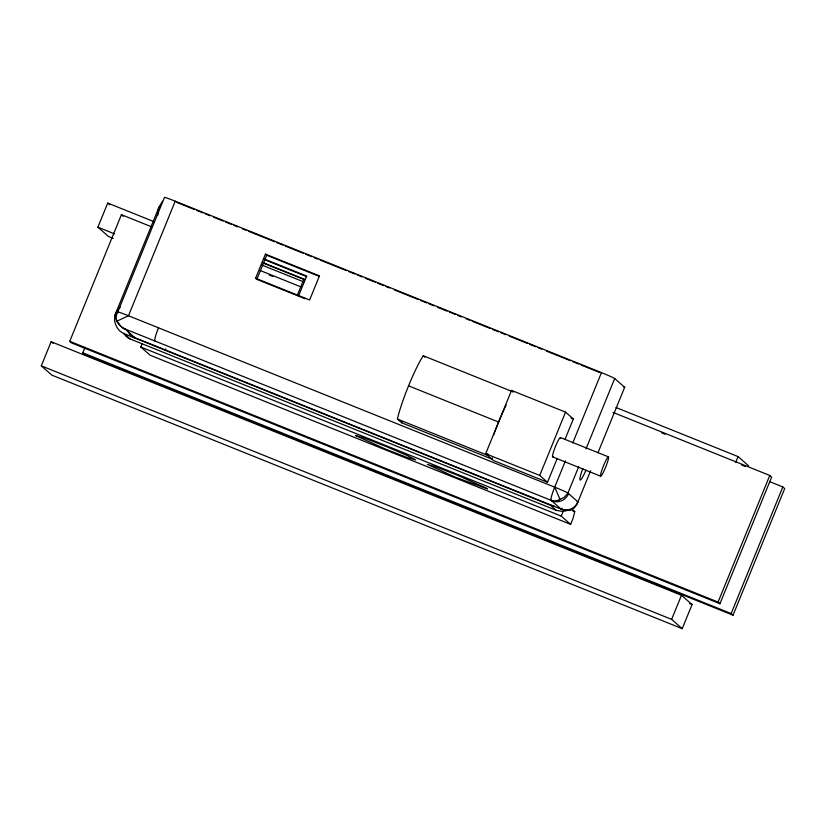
<?xml version="1.0" encoding="UTF-8"?>
<svg xmlns="http://www.w3.org/2000/svg" width="826" height="826" viewBox="0 0 826 826"><rect width="100%" height="100%" fill="white"/><g stroke="black" fill="none" stroke-linecap="round" stroke-linejoin="round"><path stroke-width="1.24" d="M115.031 315.078L116.931 310.813L120.255 307.179M590.621 470.717L576.951 504.356L574.235 507.99L570.745 510.034M41.3 365.856L51.14 341.737L681.481 595.257L692.064 604.549L682.214 628.669L51.883 375.149L41.3 365.856L671.631 619.366L682.214 628.669M113.255 238.404L108.474 236.473L97.891 227.181L107.731 203.062L154.379 221.822M613.057 412.432L769.76 475.456L771.629 477.098L719.952 603.713L71.614 342.955L69.745 341.314L121.412 214.698L151.323 226.727M769.677 481.651L782.831 486.937L784.7 488.579L733.034 615.194L84.686 354.437L82.817 352.795L84.768 348.014M115.124 314.706L159.139 206.851A78.212 9.385 -68.1 0 1 162.588 201.234M597.921 452.834L624.673 387.28L614.709 378.535A13.03 0.547 22.2 0 0 601.452 372.619L175.226 201.193L128.484 315.749L116.879 321.18L117.426 322.254M572.16 509.312L574.751 511.583A74.361 8.931 -68.1 0 1 572.955 518.656L570.632 524.345L150.208 355.252L140.823 347.023L142.217 343.606M255.595 278.259L265.435 254.14L319.466 275.874L309.626 299.983L255.595 278.259L256.845 279.353L305 298.723M256.845 279.353L266.684 255.234L265.435 254.14M297.37 295.161L303.927 279.085L262.73 262.513M298.692 295.574L306.663 276.049L264.279 259.013M557.251 458.378L547.504 482.27L493.473 460.547L485.688 453.711L511.531 390.399L565.552 412.133L573.337 418.968L565.046 439.267M547.504 482.27L539.719 475.435L565.552 412.133M570.673 510.127A23.314 18.337 -70.9 0 1 561.03 508.971L551.035 500.319A13.03 1.569 -68.1 0 1 554.711 487.175L565.418 460.918M572.728 443.015L601.452 372.619M578.716 466.731L567.792 493.38L564.292 497.221L559.109 499.895M586.016 448.859L614.709 378.535M570.632 524.345L561.257 516.116L563.58 510.416M671.631 619.366L681.481 595.257M735.729 462.323L738.062 456.582L616.062 407.517M719.952 603.713L718.083 602.071L769.76 475.456M733.034 615.194L731.165 613.553L782.831 486.937M159.139 206.851L157.838 210.558L157.807 215.152M355.572 435.478L363.471 437.718L385.308 446.143L406.96 455.374L415.726 459.937L406.867 457.377L386.186 449.375L355.676 435.632M487.423 488.92L455.002 477.036L427.383 464.377L436.242 466.938L456.933 474.94L487.443 488.693M569.259 510.024L562.857 511.48L556.373 510.396L129.93 338.877L126.615 336.884L124.416 334.21M553.854 505.884L550.384 505.14L124.065 333.683C118.789 331.474 115.258 326.043 114.638 320.436A31.574 21.476 -5.3 0 1 115.196 315.088M550.292 505.109L556.27 510.354M176.475 202.287L194.43 209.505M196.825 210.465L202.814 212.881M205.209 213.841L210 215.762M213.593 217.207L223.165 221.058M225.56 222.029L231.548 224.435M233.944 225.395L237.537 226.84M242.328 228.771L245.921 230.217M248.306 231.177L274.655 241.77M277.04 242.73L283.029 245.136M285.424 246.107L303.379 253.324M305.775 254.284L311.763 256.7M314.159 257.66L317.752 259.106M320.147 260.066L346.486 270.66M348.882 271.62L354.87 274.036M357.266 274.996L362.046 276.916M365.639 278.362L375.221 282.213M377.616 283.184L383.605 285.59M386 286.55L389.583 287.995M394.374 289.926L418.317 299.549M420.713 300.519L426.701 302.925M429.097 303.885L433.887 305.816M437.481 307.262L447.052 311.113M449.447 312.073L455.436 314.479M457.831 315.439L461.424 316.885M466.215 318.815L469.808 320.261M472.204 321.221L490.159 328.449M492.554 329.409L498.543 331.815M500.938 332.775L505.719 334.706M509.312 336.151L527.277 343.368M529.673 344.339L535.651 346.744M538.046 347.705L541.639 349.15M546.43 351.081L570.374 360.704M572.769 361.674L578.758 364.08M581.153 365.04L599.108 372.268M266.684 255.234L319.538 276.493M264.351 259.632L306.725 276.669M263.515 263.205L304.711 279.777L303.927 279.085M262.028 265.125L303.885 281.955M260.169 270.505L300.85 286.859M269.214 275.037L272.807 276.473M661.574 432.834L665.167 434.28M741.717 465.069L745.31 466.514M492.461 457.78A40.732 4.894 -68.1 0 1 491.697 458.977L401.642 422.767L397.42 419.05A40.732 4.894 -68.1 0 1 423.263 355.748L513.307 391.968L511.531 390.399M97.891 227.181L114.638 233.913M570.993 418.018L573.337 418.968M560.462 437.553L608.494 456.871A10.428 1.249 -68.1 0 1 603.445 472.1A10.428 1.249 -68.1 0 1 601.72 470.583A10.428 1.249 -68.1 0 1 608.494 456.871M408.56 385.835L498.605 422.055M552.594 456.85L600.616 476.168M485.688 453.711L539.719 475.435M397.42 419.05L487.474 455.271A40.732 4.894 -68.1 0 1 487.825 453.701M117.385 322.305A23.314 18.337 -70.9 0 0 124.84 328.8L134.762 337.648L560.988 509.074A13.03 12.927 -48.7 0 0 577.921 501.836L567.958 493.091A13.03 0.547 22.2 0 0 554.711 487.175L128.484 315.749A13.03 0.547 22.2 0 0 117.715 312.011L164.467 197.455A13.03 0.547 22.2 0 1 175.226 201.193M124.809 328.893L551.035 500.319M572.366 510.623L574.751 511.583M140.823 347.023L561.257 516.116M69.745 341.314L718.083 602.071M82.817 352.795L731.165 613.553M689.669 603.589L692.064 604.549M123.983 333.642L130.043 338.928M738.062 456.582L748.655 465.874M423.263 355.748L424.946 357.235M121.412 214.698L123.281 216.34M107.731 203.062L109.662 204.755M118.345 312.558C116.094 312.589 115.702 318.495 116.879 321.18M51.14 341.737L53.07 343.43M124.292 333.983L123.962 333.27M128.97 332.351L128.99 332.413A23.314 14.372 -65.9 0 0 134.803 337.545M560.08 499.431L554.711 487.175M114.638 320.436A13.03 12.927 -48.7 0 1 115.206 316.709M553.234 456.489A10.428 1.249 -68.1 0 1 555.34 446.804A10.428 1.249 -68.1 0 1 560.586 438.172M493.514 435.333A40.732 4.894 -68.1 0 1 506.152 405.039M402.417 421.559A40.732 4.894 -68.1 0 1 401.642 422.767M134.762 337.648A13.03 12.927 -48.7 0 1 128.298 331.907M125.428 329.44A13.03 12.927 -48.7 0 1 118.376 322.501M154.823 340.973A13.03 1.569 -68.1 0 1 158.499 327.819M165.902 348.871A13.03 1.569 -68.1 0 1 164.787 349.718M562.114 508.227A13.03 1.569 -68.1 0 1 560.988 509.074M577.921 501.836A13.03 0.547 22.2 0 1 577.147 501.805M559.109 499.967A23.314 14.372 -65.9 0 1 551.076 500.226M568.577 493.638A13.03 12.927 -48.7 0 1 551.654 500.866M624.673 387.28A13.03 0.547 22.2 0 1 623.898 387.249M585.985 470.262A15.374 1.848 -68.1 0 1 580.089 480.061A15.374 1.848 -68.1 0 1 582.846 468.497"/></g></svg>
